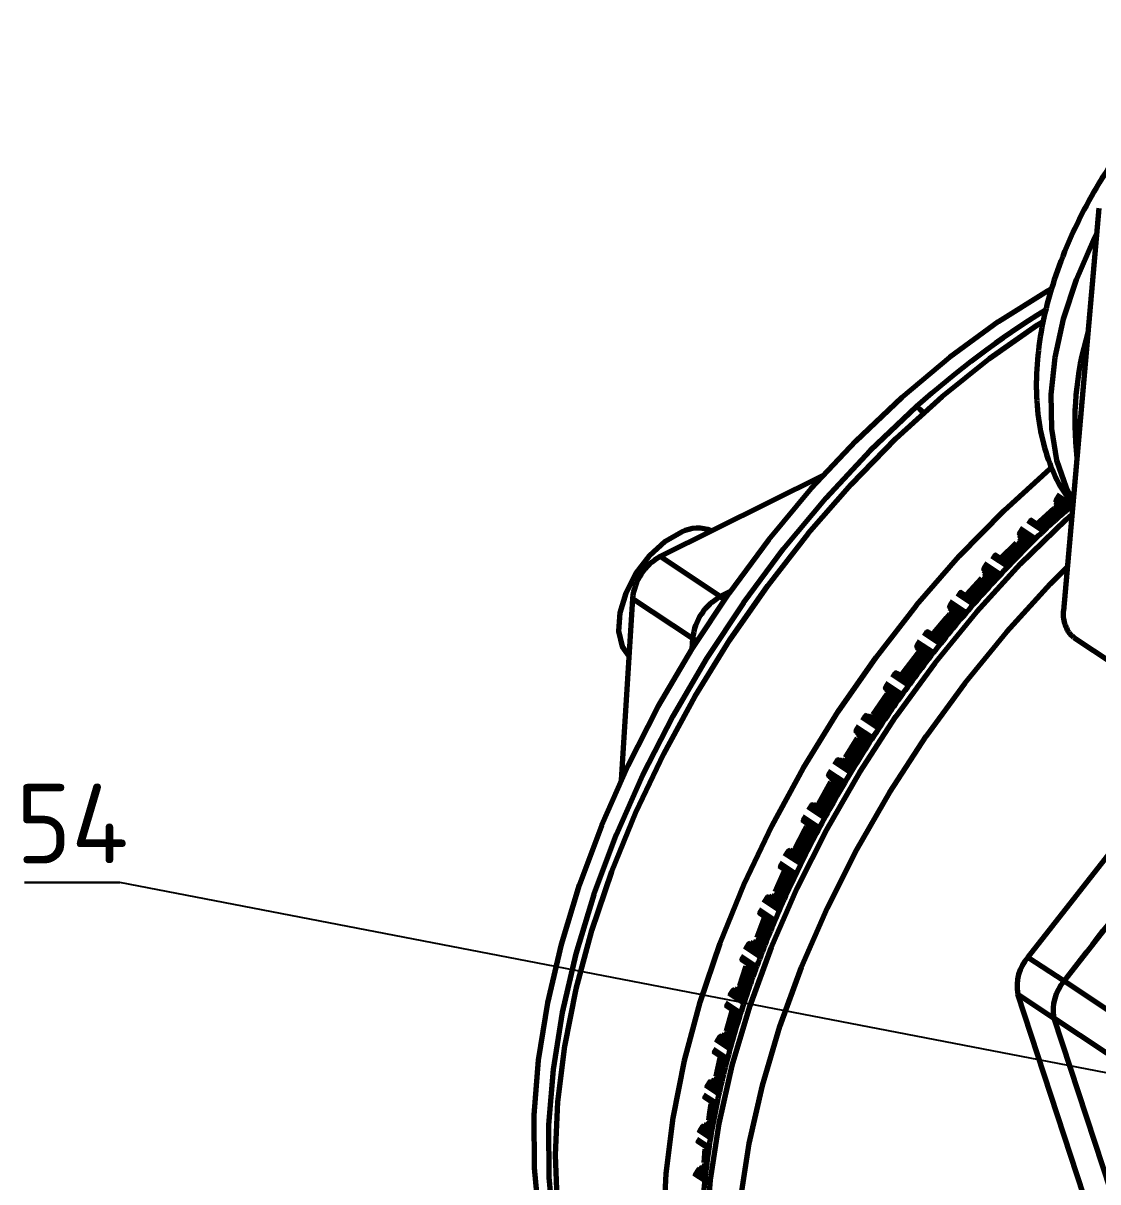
# Model space of a CAD drawing. Header units: millimetres. Extents: x -419 to 9215, y 1224 to 3301.
# Drawn here: x 190.7 to 258.2, y 1485.4 to 1558.2 of the extents above; entities that cross this region are included whole.
import ezdxf

# ---------------------------------------------------------------- set-up
doc = ezdxf.new("R2010")
doc.units = ezdxf.units.MM
doc.layers.add('0.3mm', color=240, linetype='Continuous', lineweight=30)
doc.layers.add('0.7mm', color=7, linetype='Continuous', lineweight=70)
doc.styles.get("Standard").update_dxf_attribs({"font": 'arial.ttf'})
doc.dimstyles.new('SLDDIMSTYLE0', dxfattribs={"dimtxt": 0.18, "dimasz": 3.302, "dimexe": 0, "dimexo": 0.0625, "dimgap": 0, "dimtad": 0, "dimtih": 1, "dimtoh": 1, "dimdec": 0, "dimrnd": 1e-09, "dimzin": 0, "dimdsep": 46, "dimtxsty": 'Standard', "dimsah": 1, "dimcen": 0.09, "dimadec": 0, "dimazin": 0, "dimtfac": 3.302, "dimtdec": 0, "dimtofl": 0, "dimtmove": 0, "dimatfit": 3, "dimfxl": 1, "dimfrac": 2, "dimtolj": 1, "dimtzin": 0, "dimarcsym": 0})

msp = doc.modelspace()

# ---------------------------------------------------------------- linework, layer by layer
at = {"layer": '0.3mm'}
msp.add_line((196.795, 1504.197), (190.795, 1504.197), dxfattribs=at)
at = {"layer": '0.7mm', "color": 7, "linetype": 'Continuous', "lineweight": 70}
for p, q in [((258.318, 1546.552), (256.09, 1521.257)), ((240.987, 1529.77), (230.737, 1524.666)), ((256.403, 1527.679), (255.535, 1528.253)), ((256.45, 1527.72), (255.538, 1528.324)), ((256.182, 1527.487), (255.541, 1527.911)), ((256.302, 1527.591), (255.549, 1528.091)), ((256.505, 1527.768), (255.56, 1528.395)), ((256.567, 1527.821), (255.599, 1528.463)), ((256.632, 1527.878), (255.655, 1528.525)), ((254.37, 1526.688), (255.509, 1527.704)), ((255.444, 1526.831), (254.915, 1527.181)), ((255.585, 1526.967), (255.063, 1527.313)), ((255.738, 1527.1), (255.215, 1527.447)), ((255.895, 1527.236), (255.371, 1527.584)), ((256.047, 1527.369), (255.513, 1527.723)), ((254.36, 1525.772), (253.347, 1526.443)), ((254.847, 1526.249), (253.847, 1526.912)), ((254.899, 1526.299), (253.909, 1526.955)), ((254.931, 1526.331), (253.965, 1526.971)), ((254.946, 1526.345), (254.013, 1526.964)), ((254.992, 1526.39), (254.442, 1526.754)), ((255.082, 1526.478), (254.536, 1526.84)), ((255.189, 1526.583), (254.648, 1526.941)), ((255.311, 1526.702), (254.776, 1527.056)), ((254.192, 1525.608), (253.24, 1526.239)), ((254.152, 1525.569), (253.243, 1526.171)), ((254.242, 1525.656), (253.258, 1526.308)), ((254.068, 1525.487), (253.269, 1526.017)), ((253.965, 1525.386), (253.274, 1525.845)), ((254.298, 1525.712), (253.294, 1526.377)), ((252.157, 1524.56), (253.132, 1525.524)), ((253.15, 1524.59), (252.57, 1524.974)), ((253.286, 1524.722), (252.705, 1525.107)), ((253.427, 1524.86), (252.846, 1525.245)), ((253.57, 1525), (252.988, 1525.385)), ((253.712, 1525.139), (253.132, 1525.524)), ((253.847, 1525.271), (253.259, 1525.661)), ((234.518, 1522.16), (230.737, 1524.666)), ((252.606, 1524.03), (251.587, 1524.706)), ((252.657, 1524.086), (251.648, 1524.754)), ((252.691, 1524.123), (251.705, 1524.776)), ((252.709, 1524.142), (251.756, 1524.774)), ((252.739, 1524.175), (252.157, 1524.56)), ((252.813, 1524.256), (252.235, 1524.639)), ((252.909, 1524.354), (252.332, 1524.736)), ((253.023, 1524.466), (252.445, 1524.849)), ((251.983, 1523.35), (251.006, 1523.997)), ((251.949, 1523.313), (251.014, 1523.933)), ((252.027, 1523.398), (251.02, 1524.066)), ((252.079, 1523.455), (251.052, 1524.136)), ((251.881, 1523.239), (251.052, 1523.789)), ((251.795, 1523.144), (251.07, 1523.625)), ((252.137, 1523.519), (251.103, 1524.204)), ((250.014, 1522.288), (250.956, 1523.314)), ((251.181, 1522.474), (250.559, 1522.887)), ((251.313, 1522.619), (250.692, 1523.03)), ((251.445, 1522.762), (250.825, 1523.173)), ((251.575, 1522.904), (250.956, 1523.314)), ((251.693, 1523.033), (251.068, 1523.448)), ((235.133, 1522.467), (234.518, 1522.16)), ((250.441, 1521.665), (249.401, 1522.355)), ((250.493, 1521.723), (249.461, 1522.407)), ((250.53, 1521.764), (249.519, 1522.434)), ((250.552, 1521.787), (249.571, 1522.437)), ((250.555, 1521.791), (249.616, 1522.413)), ((250.556, 1521.791), (249.827, 1522.274)), ((250.585, 1521.823), (249.956, 1522.24)), ((250.634, 1521.877), (250.014, 1522.288)), ((250.718, 1521.968), (250.096, 1522.38)), ((250.817, 1522.076), (250.195, 1522.489)), ((250.93, 1522.199), (250.307, 1522.612)), ((251.052, 1522.333), (250.429, 1522.746)), ((229.001, 1522.046), (228.297, 1510.62)), ((229.001, 1522.046), (232.782, 1519.54)), ((249.839, 1520.959), (248.85, 1521.615)), ((249.878, 1521.006), (248.859, 1521.682)), ((249.811, 1520.925), (248.862, 1521.554)), ((249.925, 1521.064), (248.887, 1521.752)), ((249.758, 1520.86), (248.912, 1521.42)), ((249.98, 1521.13), (248.934, 1521.823)), ((249.26, 1520.254), (248.614, 1520.682)), ((249.381, 1520.401), (248.737, 1520.827)), ((249.497, 1520.543), (248.856, 1520.967)), ((249.687, 1520.773), (248.943, 1521.266)), ((249.6, 1520.668), (248.953, 1521.097)), ((248.366, 1519.166), (247.302, 1519.872)), ((248.417, 1519.228), (247.361, 1519.928)), ((248.455, 1519.274), (247.418, 1519.96)), ((248.478, 1519.303), (247.473, 1519.969)), ((248.486, 1519.312), (247.521, 1519.951)), ((248.488, 1519.314), (247.627, 1519.885)), ((248.603, 1519.454), (247.952, 1519.886)), ((248.689, 1519.559), (248.038, 1519.99)), ((248.788, 1519.679), (248.137, 1520.111)), ((248.898, 1519.813), (248.248, 1520.244)), ((249.015, 1519.956), (248.366, 1520.386)), ((249.137, 1520.104), (248.489, 1520.534)), ((232.782, 1519.54), (232.74, 1518.855)), ((247.812, 1518.492), (246.788, 1519.17)), ((247.858, 1518.547), (246.812, 1519.24)), ((247.912, 1518.614), (246.856, 1519.314)), ((248.508, 1519.339), (247.751, 1519.841)), ((248.546, 1519.385), (247.887, 1519.822)), ((256.744, 1519.593), (277.919, 1505.569)), ((247.776, 1518.448), (246.783, 1519.106)), ((247.752, 1518.418), (246.801, 1519.049)), ((247.495, 1518.069), (246.846, 1518.499)), ((247.712, 1518.363), (246.862, 1518.927)), ((247.655, 1518.286), (246.906, 1518.782)), ((247.583, 1518.188), (246.929, 1518.622)), ((246.943, 1517.32), (246.28, 1517.76)), ((247.054, 1517.472), (246.393, 1517.91)), ((247.168, 1517.626), (246.51, 1518.062)), ((247.281, 1517.78), (246.626, 1518.214)), ((247.391, 1517.928), (246.739, 1518.36)), ((246.381, 1516.558), (245.303, 1517.273)), ((246.43, 1516.624), (245.36, 1517.333)), ((246.467, 1516.675), (245.417, 1517.37)), ((246.492, 1516.709), (245.473, 1517.385)), ((246.503, 1516.724), (245.525, 1517.373)), ((246.515, 1516.741), (245.64, 1517.321)), ((246.544, 1516.78), (245.771, 1517.292)), ((246.59, 1516.841), (245.914, 1517.289)), ((246.652, 1516.926), (245.986, 1517.368)), ((246.739, 1517.044), (246.073, 1517.485)), ((246.837, 1517.176), (246.172, 1517.617)), ((245.863, 1515.856), (244.82, 1516.547)), ((245.832, 1515.814), (244.82, 1516.485)), ((245.904, 1515.912), (244.84, 1516.617)), ((245.814, 1515.789), (244.843, 1516.433)), ((245.954, 1515.98), (244.881, 1516.692)), ((245.783, 1515.747), (244.915, 1516.323)), ((244.126, 1514.75), (245.008, 1516.023)), ((245.391, 1515.211), (244.74, 1515.642)), ((245.494, 1515.356), (244.842, 1515.788)), ((245.593, 1515.489), (244.938, 1515.924)), ((245.735, 1515.683), (244.971, 1516.189)), ((245.672, 1515.597), (245.006, 1516.039)), ((244.881, 1514.439), (244.214, 1514.88)), ((244.976, 1514.582), (244.311, 1515.022)), ((245.077, 1514.735), (244.415, 1515.174)), ((245.182, 1514.894), (244.523, 1515.331)), ((245.287, 1515.054), (244.632, 1515.488)), ((244.498, 1513.858), (243.416, 1514.574)), ((244.544, 1513.927), (243.471, 1514.638)), ((244.58, 1513.983), (243.528, 1514.68)), ((244.606, 1514.022), (243.585, 1514.699)), ((244.62, 1514.044), (243.64, 1514.694)), ((244.641, 1514.075), (243.763, 1514.656)), ((244.677, 1514.129), (243.901, 1514.643)), ((244.728, 1514.206), (244.05, 1514.656)), ((244.794, 1514.307), (244.126, 1514.75)), ((244.019, 1513.132), (242.968, 1513.829)), ((243.993, 1513.093), (242.972, 1513.769)), ((244.055, 1513.187), (242.983, 1513.898)), ((243.979, 1513.072), (242.999, 1513.722)), ((244.101, 1513.257), (243.02, 1513.973)), ((243.96, 1513.043), (243.083, 1513.624)), ((243.925, 1512.99), (243.15, 1513.503)), ((243.875, 1512.915), (243.198, 1513.363)), ((242.385, 1512.049), (243.143, 1513.257)), ((243.424, 1512.231), (242.768, 1512.666)), ((243.528, 1512.389), (242.869, 1512.827)), ((243.629, 1512.542), (242.967, 1512.981)), ((243.724, 1512.685), (243.059, 1513.126)), ((243.81, 1512.815), (243.143, 1513.257)), ((242.806, 1511.213), (241.762, 1511.905)), ((242.833, 1511.259), (241.819, 1511.93)), ((242.849, 1511.286), (241.877, 1511.93)), ((242.876, 1511.332), (242.007, 1511.908)), ((242.918, 1511.403), (242.152, 1511.911)), ((242.973, 1511.497), (242.306, 1511.939)), ((243.042, 1511.614), (242.385, 1512.049)), ((243.126, 1511.758), (242.473, 1512.191)), ((243.217, 1511.912), (242.567, 1512.343)), ((243.318, 1512.071), (242.666, 1512.503)), ((242.364, 1510.461), (241.286, 1511.175)), ((242.728, 1511.08), (241.653, 1511.792)), ((242.771, 1511.153), (241.706, 1511.859)), ((240.708, 1509.161), (241.472, 1510.517)), ((242.291, 1510.337), (241.242, 1511.032)), ((242.269, 1510.3), (241.251, 1510.975)), ((242.322, 1510.39), (241.253, 1511.099)), ((242.26, 1510.285), (241.283, 1510.933)), ((242.251, 1510.269), (241.377, 1510.849)), ((242.227, 1510.229), (241.455, 1510.74)), ((242.137, 1510.076), (241.472, 1510.517)), ((242.19, 1510.165), (241.515, 1510.612)), ((241.698, 1509.329), (241.043, 1509.763)), ((241.796, 1509.494), (241.137, 1509.931)), ((241.891, 1509.656), (241.23, 1510.094)), ((241.981, 1509.81), (241.318, 1510.249)), ((242.064, 1509.95), (241.4, 1510.391)), ((241.122, 1508.32), (240.075, 1509.014)), ((241.155, 1508.384), (240.13, 1509.064)), ((241.182, 1508.435), (240.188, 1509.094)), ((241.2, 1508.469), (240.247, 1509.1)), ((241.232, 1508.532), (240.385, 1509.093)), ((241.28, 1508.618), (240.535, 1509.111)), ((241.343, 1508.724), (240.692, 1509.154)), ((241.418, 1508.853), (240.773, 1509.28)), ((241.508, 1509.005), (240.859, 1509.435)), ((241.602, 1509.164), (240.949, 1509.597)), ((240.716, 1507.539), (239.66, 1508.238)), ((240.753, 1507.609), (239.689, 1508.315)), ((241.082, 1508.243), (240.025, 1508.944)), ((240.689, 1507.487), (239.654, 1508.173)), ((240.672, 1507.454), (239.667, 1508.12)), ((240.667, 1507.444), (239.703, 1508.083)), ((240.667, 1507.443), (239.807, 1508.013)), ((240.524, 1507.169), (239.875, 1507.599)), ((240.653, 1507.417), (239.897, 1507.918)), ((240.586, 1507.288), (239.937, 1507.718)), ((240.626, 1507.365), (239.968, 1507.801)), ((240.111, 1506.373), (239.468, 1506.799)), ((240.2, 1506.544), (239.555, 1506.972)), ((240.289, 1506.715), (239.642, 1507.143)), ((240.374, 1506.879), (239.726, 1507.308)), ((240.453, 1507.032), (239.804, 1507.461)), ((239.584, 1505.357), (238.542, 1506.047)), ((239.623, 1505.433), (238.589, 1506.119)), ((239.658, 1505.5), (238.642, 1506.173)), ((239.686, 1505.554), (238.7, 1506.208)), ((239.707, 1505.594), (238.762, 1506.22)), ((239.746, 1505.671), (238.905, 1506.228)), ((239.799, 1505.772), (239.06, 1506.262)), ((239.863, 1505.894), (239.22, 1506.32)), ((239.938, 1506.04), (239.301, 1506.462)), ((240.023, 1506.204), (239.383, 1506.628)), ((239.246, 1504.65), (238.215, 1505.334)), ((239.278, 1504.721), (238.239, 1505.41)), ((239.224, 1504.6), (238.212, 1505.27)), ((239.211, 1504.572), (238.23, 1505.221)), ((239.209, 1504.568), (238.271, 1505.19)), ((239.054, 1504.225), (238.434, 1504.636)), ((239.114, 1504.358), (238.495, 1504.768)), ((239.165, 1504.469), (238.546, 1504.879)), ((239.194, 1504.534), (238.567, 1504.95)), ((238.751, 1503.557), (238.133, 1503.967)), ((238.832, 1503.735), (238.213, 1504.146)), ((238.911, 1503.909), (238.291, 1504.32)), ((238.986, 1504.074), (238.365, 1504.485)), ((238.28, 1502.515), (237.256, 1503.193)), ((238.311, 1502.585), (237.308, 1503.25)), ((238.339, 1502.645), (237.366, 1503.29)), ((238.36, 1502.692), (237.428, 1503.309)), ((238.402, 1502.785), (237.576, 1503.332)), ((238.455, 1502.903), (237.735, 1503.381)), ((238.518, 1503.042), (237.897, 1503.454)), ((238.591, 1503.203), (237.977, 1503.611)), ((238.671, 1503.379), (238.054, 1503.788)), ((237.928, 1501.738), (236.925, 1502.402)), ((237.958, 1501.806), (236.944, 1502.478)), ((238.244, 1502.436), (237.213, 1503.119)), ((236.809, 1500.745), (237.307, 1502.018)), ((237.907, 1501.693), (236.927, 1502.342)), ((237.897, 1501.669), (236.95, 1502.297)), ((237.791, 1501.41), (237.216, 1501.79)), ((237.84, 1501.536), (237.267, 1501.916)), ((237.882, 1501.637), (237.307, 1502.018)), ((237.53, 1500.736), (236.952, 1501.119)), ((237.601, 1500.92), (237.023, 1501.303)), ((237.669, 1501.097), (237.092, 1501.479)), ((237.733, 1501.261), (237.157, 1501.643)), ((237.086, 1499.591), (236.086, 1500.254)), ((237.115, 1499.665), (236.135, 1500.314)), ((237.14, 1499.73), (236.192, 1500.358)), ((237.161, 1499.784), (236.256, 1500.383)), ((237.203, 1499.894), (236.408, 1500.421)), ((237.256, 1500.03), (236.569, 1500.485)), ((237.316, 1500.185), (236.732, 1500.572)), ((237.385, 1500.363), (236.809, 1500.745)), ((237.457, 1500.55), (236.88, 1500.932)), ((236.809, 1498.877), (235.814, 1499.537)), ((237.055, 1499.511), (236.047, 1500.179)), ((256.123, 1497.986), (253.855, 1499.489)), ((235.748, 1497.706), (236.157, 1498.942)), ((236.784, 1498.811), (235.799, 1499.463)), ((236.767, 1498.769), (235.806, 1499.405)), ((236.76, 1498.75), (235.833, 1499.365)), ((236.642, 1498.446), (236.109, 1498.799)), ((236.696, 1498.585), (236.157, 1498.942)), ((236.741, 1498.701), (236.198, 1499.06)), ((236.388, 1497.735), (235.868, 1498.079)), ((236.45, 1497.929), (235.932, 1498.272)), ((236.514, 1498.115), (235.994, 1498.46)), ((236.581, 1498.288), (236.054, 1498.637)), ((236.048, 1496.682), (235.084, 1497.32)), ((236.073, 1496.759), (235.132, 1497.383)), ((236.096, 1496.829), (235.187, 1497.431)), ((236.115, 1496.89), (235.252, 1497.462)), ((236.157, 1497.018), (235.407, 1497.515)), ((236.206, 1497.171), (235.57, 1497.593)), ((236.261, 1497.344), (235.733, 1497.694)), ((236.324, 1497.537), (235.804, 1497.882)), ((263.686, 1492.975), (256.123, 1497.986)), ((235.818, 1495.967), (234.854, 1496.606)), ((236.022, 1496.6), (235.049, 1497.244)), ((253.211, 1497.174), (255.479, 1495.67)), ((259.505, 1478.043), (253.211, 1497.174)), ((235.797, 1495.902), (234.845, 1496.533)), ((235.784, 1495.864), (234.856, 1496.479)), ((235.78, 1495.851), (234.886, 1496.443)), ((234.919, 1494.849), (235.264, 1496.109)), ((235.715, 1495.648), (235.225, 1495.972)), ((235.758, 1495.782), (235.264, 1496.109)), ((235.487, 1494.939), (235.024, 1495.246)), ((235.549, 1495.133), (235.079, 1495.445)), ((235.609, 1495.319), (235.131, 1495.636)), ((235.665, 1495.492), (235.18, 1495.813)), ((255.479, 1495.67), (261.774, 1476.54)), ((263.042, 1490.659), (255.479, 1495.67)), ((235.169, 1493.805), (234.258, 1494.409)), ((235.19, 1493.886), (234.303, 1494.474)), ((235.209, 1493.962), (234.357, 1494.526)), ((235.227, 1494.029), (234.422, 1494.562)), ((235.264, 1494.176), (234.579, 1494.63)), ((235.308, 1494.347), (234.742, 1494.722)), ((235.357, 1494.537), (234.904, 1494.836)), ((235.422, 1494.739), (234.969, 1495.039)), ((234.987, 1493.095), (234.072, 1493.702)), ((235.148, 1493.722), (234.227, 1494.333)), ((234.971, 1493.032), (234.067, 1493.632)), ((234.963, 1492.998), (234.083, 1493.581)), ((234.961, 1492.991), (234.117, 1493.55)), ((234.267, 1492.031), (234.513, 1493.179)), ((234.898, 1492.745), (234.478, 1493.024)), ((234.937, 1492.897), (234.513, 1493.179)), ((234.701, 1491.974), (234.309, 1492.234)), ((234.754, 1492.184), (234.354, 1492.45)), ((234.806, 1492.384), (234.397, 1492.655)), ((234.854, 1492.573), (234.439, 1492.848)), ((234.451, 1490.983), (233.613, 1491.539)), ((234.468, 1491.067), (233.654, 1491.606)), ((234.488, 1491.144), (233.707, 1491.662)), ((234.507, 1491.216), (233.772, 1491.703)), ((234.547, 1491.376), (233.93, 1491.785)), ((234.594, 1491.558), (234.093, 1491.891)), ((234.645, 1491.757), (234.253, 1492.017)), ((234.308, 1490.22), (233.47, 1490.776)), ((234.32, 1490.28), (233.471, 1490.843)), ((234.436, 1490.9), (233.586, 1491.463)), ((234.303, 1490.191), (233.491, 1490.729)), ((234.303, 1490.19), (233.528, 1490.703)), ((234.248, 1489.897), (233.921, 1490.113)), ((234.28, 1490.068), (233.949, 1490.287)), ((234.132, 1489.282), (233.826, 1489.485)), ((234.173, 1489.501), (233.859, 1489.71)), ((234.212, 1489.707), (233.891, 1489.919)), ((233.916, 1488.13), (233.13, 1488.652)), ((233.931, 1488.211), (233.152, 1488.728)), ((233.947, 1488.294), (233.19, 1488.796)), ((233.963, 1488.377), (233.241, 1488.855)), ((233.977, 1488.456), (233.305, 1488.902)), ((234.011, 1488.634), (233.463, 1488.997)), ((234.048, 1488.835), (233.624, 1489.115)), ((234.089, 1489.05), (233.781, 1489.254)), ((233.812, 1487.545), (233.055, 1488.048)), ((233.806, 1487.489), (233.059, 1487.983)), ((233.803, 1487.464), (233.084, 1487.941)), ((233.507, 1486.579), (233.581, 1487.45)), ((233.763, 1487.123), (233.563, 1487.256)), ((233.786, 1487.315), (233.581, 1487.45)), ((233.657, 1486.204), (233.34, 1486.414)), ((233.684, 1486.436), (233.493, 1486.563)), ((233.713, 1486.685), (233.525, 1486.809)), ((233.739, 1486.913), (233.544, 1487.042)), ((233.57, 1485.447), (232.86, 1485.918)), ((233.579, 1485.528), (232.878, 1485.992)), ((233.589, 1485.614), (232.912, 1486.062)), ((233.599, 1485.701), (232.961, 1486.124)), ((233.609, 1485.787), (233.024, 1486.175)), ((233.632, 1485.985), (233.182, 1486.283))]:
    msp.add_line(p, q, dxfattribs=at)
at = {"layer": '0.7mm', "color": 8, "linetype": 'Continuous', "lineweight": 70}
for p, q in [((234.518, 1522.16), (234.792, 1521.978)), ((232.782, 1519.54), (233.057, 1519.359))]:
    msp.add_line(p, q, dxfattribs=at)
at = {"layer": '0.7mm', "color": 8, "linetype": 'Continuous', "lineweight": 70, "flags": 128}
for points in [[(258.179, 1544.978), (257.957, 1544.529), (256.89, 1542.058), (256.079, 1539.589), (255.542, 1537.173), (255.29, 1534.858), (255.327, 1532.693), (255.653, 1530.721), (256.261, 1528.982), (256.698, 1528.16)], [(246.859, 1534.09), (243.948, 1531.328), (241.148, 1528.336), (238.482, 1525.142), (235.977, 1521.774), (233.654, 1518.263), (231.534, 1514.641), (229.636, 1510.94), (227.979, 1507.194), (226.576, 1503.437), (225.441, 1499.703), (224.584, 1496.025), (224.012, 1492.438), (223.731, 1488.973), (223.743, 1485.662), (224.048, 1482.535), (224.643, 1479.62), (225.524, 1476.944), (225.863, 1476.146)], [(236.856, 1467.29), (236.579, 1467.764), (235.434, 1470.162), (234.561, 1472.816), (233.966, 1475.704), (233.656, 1478.801), (233.633, 1482.079), (233.897, 1485.509), (234.447, 1489.06), (235.276, 1492.702), (236.378, 1496.402), (237.743, 1500.128), (239.359, 1503.847), (241.211, 1507.525), (243.284, 1511.131), (245.559, 1514.633), (248.016, 1517.999), (250.634, 1521.2), (253.388, 1524.208), (256.255, 1526.995), (256.625, 1527.331)]]:
    msp.add_lwpolyline(points, dxfattribs=at)
at = {"layer": '0.7mm', "color": 7, "linetype": 'Continuous', "lineweight": 70, "flags": 128}
for points in [[(223.14, 1483.137), (222.835, 1486.264), (222.823, 1489.575), (223.104, 1493.039), (223.676, 1496.627), (224.534, 1500.304), (225.669, 1504.038), (227.072, 1507.795), (228.729, 1511.541), (230.626, 1515.242), (232.746, 1518.864), (235.069, 1522.375), (237.575, 1525.743), (240.24, 1528.938), (243.041, 1531.929), (245.952, 1534.691), (248.946, 1537.199), (251.998, 1539.429), (255.078, 1541.361), (255.318, 1541.498)], [(224.288, 1483.858), (224.155, 1487.058), (224.308, 1490.42), (224.744, 1493.915), (225.461, 1497.512), (226.451, 1501.179), (227.707, 1504.885), (229.217, 1508.597), (230.969, 1512.283), (232.945, 1515.909), (235.131, 1519.445), (237.505, 1522.86), (240.048, 1526.122), (242.737, 1529.205), (245.548, 1532.08), (248.457, 1534.723), (251.439, 1537.111), (254.467, 1539.222), (254.773, 1539.418)], [(230.961, 1482.548), (231.114, 1485.91), (231.55, 1489.405), (232.267, 1493.002), (233.257, 1496.669), (234.513, 1500.375), (236.023, 1504.087), (237.775, 1507.773), (239.751, 1511.399), (241.937, 1514.935), (244.311, 1518.349), (246.854, 1521.612), (249.543, 1524.695), (252.354, 1527.57), (255.263, 1530.213), (255.358, 1530.293)], [(232.087, 1526.203), (231.055, 1525.613), (230.07, 1524.723), (229.218, 1523.61), (228.575, 1522.375), (228.198, 1521.127), (228.122, 1519.977), (228.351, 1519.027), (228.779, 1518.435)], [(235.788, 1484.256), (236.337, 1487.807), (237.166, 1491.449), (238.268, 1495.15), (239.633, 1498.875), (241.249, 1502.594), (243.102, 1506.272), (245.175, 1509.878), (247.45, 1513.38), (249.907, 1516.746), (252.524, 1519.947), (255.279, 1522.955), (256.334, 1524.019)], [(247.952, 1519.886), (248.733, 1520.823), (248.952, 1521.079)], [(245.903, 1517.257), (246.237, 1517.703), (246.929, 1518.605)], [(265.384, 1513.871), (260.194, 1507.556), (253.855, 1499.489)], [(267.653, 1512.368), (262.463, 1506.052), (256.123, 1497.986)], [(239.235, 1506.328), (239.83, 1507.512), (239.937, 1507.718)], [(237.977, 1503.611), (238.124, 1503.947), (238.546, 1504.879)], [(233.795, 1489.269), (233.866, 1489.752), (233.949, 1490.287)]]:
    msp.add_lwpolyline(points, dxfattribs=at)
at = {"layer": '0.7mm', "color": 8, "linetype": 'Continuous', "lineweight": 70}
for centre, radius, start, end in [((284.284, 1492.517), 55.937, 121.62263, 131.99402), ((245.578, 1532.234), 2.256, 40.58982, 55.37124)]:
    msp.add_arc(centre, radius, start, end, dxfattribs=at)
at = {"layer": '0.7mm', "color": 7, "linetype": 'Continuous', "lineweight": 70}
for centre, radius, start, end in [((275.839, 1533.159), 19.04, 163.03003, 186.90535), ((233.112, 1524.239), 2.216, 67.02683, 117.56915), ((232.397, 1521.681), 3.415, 119.07681, 173.86586), ((236.178, 1519.176), 3.415, 119.07681, 173.86586), ((593.105, 1239.655), 424.607, 140.03863, 142.52614), ((255.931, 1497.665), 2.764, 138.68278, 190.23451), ((258.199, 1496.161), 2.764, 138.68278, 190.23451)]:
    msp.add_arc(centre, radius, start, end, dxfattribs=at)
for points, knots in [([(268.617, 1558.18), (268.249, 1557.982), (267.204, 1557.418), (265.52, 1556.269), (263.61, 1554.676), (261.812, 1552.862), (260.15, 1550.865), (258.652, 1548.718), (257.341, 1546.459), (256.241, 1544.123), (255.371, 1541.746), (254.751, 1539.361), (254.401, 1537.003), (254.342, 1534.71), (254.589, 1532.523), (255.15, 1530.582), (255.851, 1529.033), (256.464, 1528.259), (256.711, 1527.947)], [0, 0, 0, 0, 0.03608, 0.102644, 0.169002, 0.235132, 0.301057, 0.366878, 0.432721, 0.498695, 0.564933, 0.631576, 0.69874, 0.76644, 0.834372, 0.901639, 0.960271, 1, 1, 1, 1]), ([(256.632, 1527.878), (256.273, 1527.57), (254.979, 1526.46), (252.833, 1524.317), (250.218, 1521.478), (247.734, 1518.45), (245.393, 1515.277), (243.216, 1511.977), (241.218, 1508.579), (239.415, 1505.107), (237.822, 1501.59), (236.452, 1498.055), (235.315, 1494.527), (234.421, 1491.036), (233.778, 1487.607), (233.392, 1484.266), (233.267, 1481.041), (233.405, 1477.955), (233.811, 1475.036), (234.471, 1472.299), (235.42, 1469.806), (236.152, 1468.212), (236.633, 1467.527), (236.639, 1467.519)], [0, 0, 0, 0, 0.01977, 0.071306, 0.122821, 0.174322, 0.225813, 0.277301, 0.328791, 0.380287, 0.431796, 0.483323, 0.534875, 0.586457, 0.638072, 0.689724, 0.74141, 0.79312, 0.844826, 0.89648, 0.94802, 0.999364, 1, 1, 1, 1]), ([(256.744, 1519.593), (256.693, 1519.632), (256.588, 1519.712), (256.443, 1519.89), (256.313, 1520.107), (256.188, 1520.401), (256.082, 1520.805), (256.087, 1521.093), (256.09, 1521.257)], [0, 0, 0, 0, 0.114507, 0.234258, 0.361613, 0.498461, 0.715222, 1, 1, 1, 1])]:
    msp.add_open_spline(points, degree=3, knots=knots, dxfattribs=at)

# ---------------------------------------------------------------- texts
at = {"layer": '0.3mm', "insert": (193.795, 1507.898), "char_height": 5, "attachment_point": 5}
msp.add_mtext_dynamic_manual_height_columns('{\\fTCVN 7284|b0|i0|c0|p34;54}', width=10.34462, gutter_width=12.5, heights=[0], dxfattribs=at)

# ---------------------------------------------------------------- leaders
at = {"layer": '0.3mm'}
msp.add_leader([(333.445, 1477.807), (196.795, 1504.197)], dimstyle='SLDDIMSTYLE0', dxfattribs=at)

doc.saveas('drawing.dxf')
